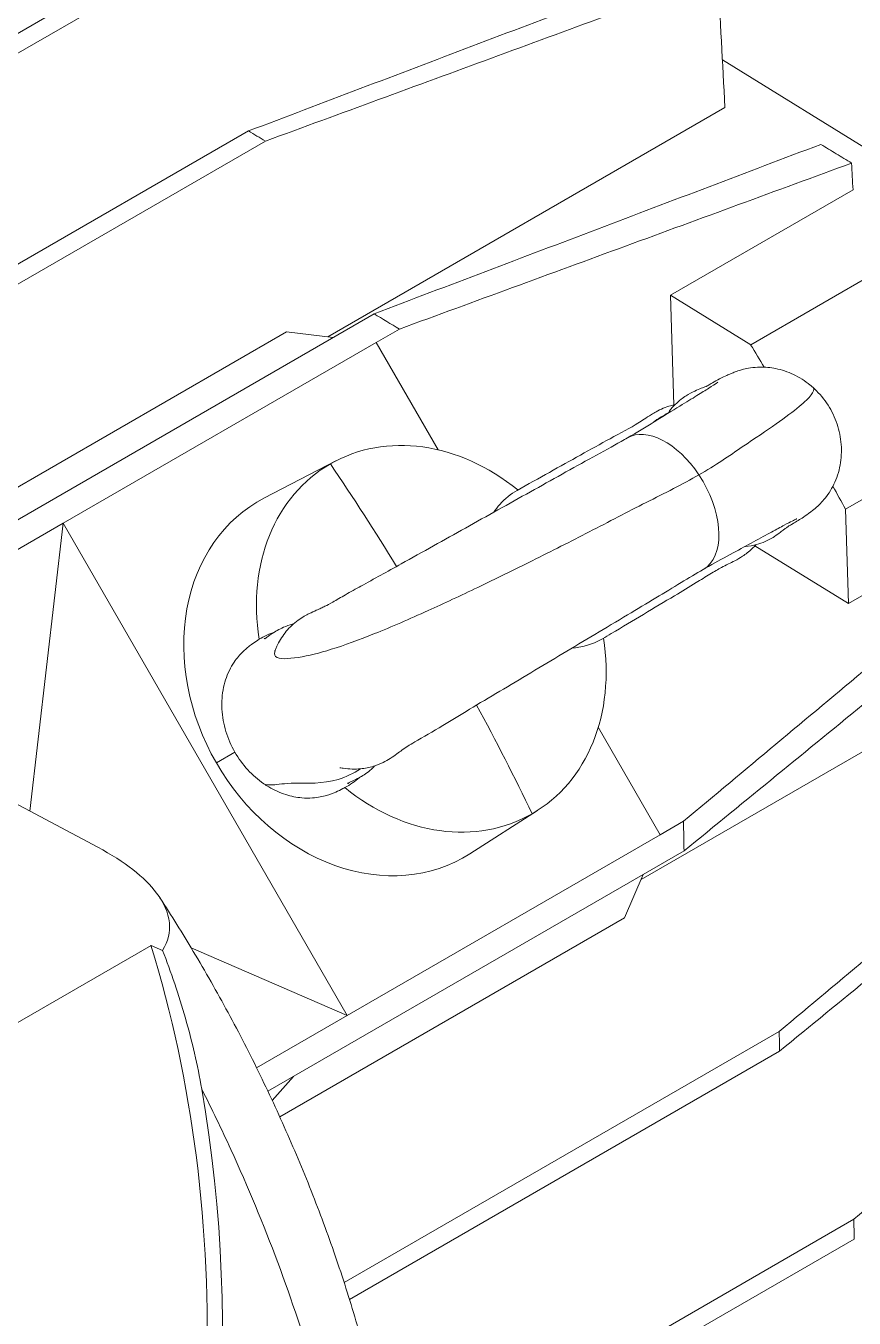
# Model space of a CAD drawing. Header units: millimetres. Extents: x -2122 to 22797, y 3569 to 89276.
# Drawn here: x 10950.6 to 11081.6, y 80718.7 to 80923 of the extents above; entities that cross this region are included whole.
import ezdxf

# ---------------------------------------------------------------- set-up
doc = ezdxf.new("R2010")
doc.units = ezdxf.units.MM
doc.header["$LTSCALE"] = 20
doc.layers.add('IA-TRAZ', color=8, linetype='Continuous', lineweight=5)

# ---------------------------------------------------------------- blocks, each defined once
blk = doc.blocks.new('A$C6cb7b9ed')
at = {"color": 0, "linetype": 'Continuous', "lineweight": 0, "extrusion": (2.77556e-16, 0.816497, 0.57735)}
for p, q in [((2321.44, 4864.05), (2496.2, 4964.95)), ((2329.21, 4865.39), (2498.89, 4963.35)), ((2590.97, 4951.11), (2630.8, 4926.5)), ((2591.37, 4943.62), (2528.57, 4907.36)), ((2433.05, 4891.98), (2516.03, 4939.89)), ((2435.64, 4890.32), (2518.71, 4938.28)), ((2582.76, 4913.93), (2611.63, 4930.59)), ((2595.45, 4906.09), (2630.8, 4926.5)), ((2582.76, 4913.93), (2595.45, 4906.09)), ((2582.76, 4913.93), (2583.28, 4896.57)), ((2447, 4859.66), (2535.9, 4910.99)), ((2460.43, 4872.57), (2522.03, 4908.14)), ((2522.03, 4908.14), (2529.43, 4907.26)), ((2536.23, 4906.45), (2539.9, 4908.57)), ((2536.23, 4906.45), (2486.73, 4877.87)), ((2546.03, 4889.47), (2536.23, 4906.45)), ((2610.45, 4880.11), (2645.8, 4900.52)), ((2529.83, 4887.72), (2518.56, 4881.88)), ((2639.76, 4881.87), (2610.89, 4865.2)), ((2610.45, 4880.11), (2610.89, 4865.2)), ((2448.09, 4855.56), (2486.73, 4877.87)), ((2481.48, 4832.38), (2486.73, 4877.87)), ((2486.73, 4877.87), (2531.66, 4800.06)), ((2596.12, 4874.32), (2610.89, 4865.2)), ((2578.11, 4821.55), (2640.91, 4857.81)), ((2492.21, 4826.66), (2449.77, 4849.27)), ((2581.15, 4828.64), (2571.35, 4845.62)), ((2513.89, 4841.68), (2510.96, 4839.99)), ((2561.73, 4832.46), (2551.03, 4825.62)), ((2581.15, 4828.64), (2584.82, 4830.76)), ((2531.66, 4800.06), (2581.15, 4828.64)), ((2519.11, 4788.09), (2584.91, 4826.08)), ((2575.51, 4815.5), (2578.45, 4822.35)), ((2575.51, 4815.5), (2520.99, 4784.02)), ((2500.62, 4811.15), (2469.97, 4793.45)), ((2502.44, 4810.36), (2500.62, 4811.15)), ((2531.66, 4800.06), (2506.98, 4810.75)), ((2517.32, 4791.79), (2531.66, 4800.06)), ((2531.16, 4757.83), (2599.96, 4797.55)), ((2532.01, 4755.17), (2600.01, 4794.43)), ((2519.8, 4786.62), (2523.16, 4790.43)), ((2538.99, 4725.84), (2611.76, 4767.85)), ((2539.43, 4722.94), (2611.81, 4764.72))]:
    blk.add_line(p, q, dxfattribs=at)
at = {"color": 0, "linetype": 'Continuous', "lineweight": 0, "extrusion": (2.53252e-16, 3.38511e-16, -1)}
blk.add_ellipse((2645.83, 4917.85), major_axis=(-135.82, 235.25), ratio=0.57735, start_param=0.071921, end_param=3.069672, dxfattribs=at)
at = {"color": 0, "linetype": 'Continuous', "lineweight": 0, "extrusion": (1.53385e-16, 3.44952e-16, -1)}
blk.add_ellipse((2423.1, 4789.26), major_axis=(180, -311.77), ratio=0.57735, start_param=-1.612475, end_param=-1.600967, dxfattribs=at)
at = {"color": 0, "linetype": 'Continuous', "lineweight": 0}
for centre, major_axis, ratio, start_param, end_param in [((2544.94, 4859.61), (-15.96, 27.65), 0.816497, -1.132906, 0), ((2544.94, 4859.61), (-15.96, 27.65), 0.816497, 0, 1.132929), ((2418.05, 4786.35), (-127.89, 221.52), 0.57735, -1.521298, -1.445662), ((2533.94, 4853.26), (-16.25, 28.15), 0.816497, -0.037041, 1.570796), ((2544.94, 4859.61), (15.96, -27.65), 0.816497, 0, 1.132908), ((2418.05, 4786.35), (-127.89, 221.52), 0.57735, -1.695931, -1.620293), ((2533.94, 4853.26), (16.25, -28.15), 0.816497, -1.570796, 0.037041), ((2544.94, 4859.61), (15.96, -27.65), 0.816497, -1.132942, 0), ((2390.04, 4733.19), (24.71, 168.36), 0.70886, -1.845094, -1.134643)]:
    blk.add_ellipse(centre, major_axis=major_axis, ratio=ratio, start_param=start_param, end_param=end_param, dxfattribs=at)
at = {"color": 0, "linetype": 'Continuous', "lineweight": 0, "extrusion": (8.1274e-17, 3.03319e-16, -1)}
blk.add_ellipse((2423.1, 4789.26), major_axis=(180, -311.77), ratio=0.57735, start_param=-1.540615, end_param=-1.529118, dxfattribs=at)
at = {"color": 0, "linetype": 'Continuous', "lineweight": 0, "extrusion": (7.10432e-17, 1.01786e-16, -1)}
blk.add_ellipse((2390.04, 4733.19), major_axis=(-24.22, -165.06), ratio=0.70886, start_param=-2.163506, end_param=-1.296499, dxfattribs=at)
at = {"color": 0, "linetype": 'Continuous', "lineweight": 0}
for points, knots in [([(2520.12, 5158.13), (2535.74, 5164.72), (2553.06, 5167.49), (2590.46, 5165.69), (2610.68, 5160.48), (2652.2, 5142.27), (2673.52, 5128.77), (2714.39, 5095.09), (2733.91, 5074.88), (2769.2, 5029.97), (2784.97, 5005.3), (2811.33, 4953.89), (2821.92, 4927.16), (2836.86, 4874.05), (2841.19, 4847.69), (2842.87, 4797.76), (2840.2, 4774.2), (2827.51, 4732.85), (2817.65, 4714.87), (2800.18, 4696.38), (2795.76, 4692.41), (2791.06, 4688.85)], [0.857319, 0.857319, 0.857319, 0.857319, 1.141035, 1.141035, 1.451262, 1.451262, 1.78138, 1.78138, 2.112838, 2.112838, 2.442405, 2.442405, 2.771531, 2.771531, 3.101998, 3.101998, 3.433922, 3.433922, 3.756301, 3.756301, 3.85507, 3.85507, 3.85507, 3.85507]), ([(2586.7, 4966.69), (2574.92, 4962.22), (2563.14, 4957.75), (2539.59, 4948.82), (2527.81, 4944.35), (2516.03, 4939.89)], [0, 0, 0, 0, 5.105793, 5.105793, 10.211586, 10.211586, 10.211586, 10.211586]), ([(2518.71, 4938.28), (2530.63, 4942.66), (2542.55, 4947.03), (2566.4, 4955.79), (2578.32, 4960.17), (2590.24, 4964.55)], [0.00001, 0.00001, 0.00001, 0.00001, 5.104776, 5.104776, 10.209631, 10.209631, 10.209631, 10.209631]), ([(2622.71, 4953.07), (2621.47, 4953.91), (2620.22, 4954.69), (2618.96, 4955.41), (2614.72, 4957.86), (2610.54, 4959.6), (2606.53, 4960.61)], [0.7242284, 0.7242284, 0.7242284, 0.7242284, 0.75, 0.75, 0.75, 0.8369893, 0.8369893, 0.8369893, 0.8369893]), ([(2606.54, 4937.77), (2594.77, 4933.31), (2582.99, 4928.84), (2559.44, 4919.91), (2547.67, 4915.45), (2535.9, 4910.99)], [0, 0, 0, 0, 5.104511, 5.104511, 10.209022, 10.209022, 10.209022, 10.209022]), ([(2611.41, 4934.81), (2610.59, 4935.3), (2609.78, 4935.8), (2608.16, 4936.79), (2607.35, 4937.28), (2606.54, 4937.77)], [-0.7037968, -0.7037968, -0.7037968, -0.7037968, -0.3511148, -0.3511148, 0, 0, 0, 0]), ([(2539.9, 4908.57), (2551.82, 4912.94), (2563.74, 4917.31), (2587.57, 4926.06), (2599.49, 4930.43), (2611.41, 4934.81)], [0.000015, 0.000015, 0.000015, 0.000015, 5.103374, 5.103374, 10.206878, 10.206878, 10.206878, 10.206878]), ([(2582.38, 4895.26), (2582.46, 4895.39), (2582.54, 4895.51), (2582.9, 4896), (2583.2, 4896.34), (2583.81, 4896.96), (2584.12, 4897.23), (2584.7, 4897.67), (2584.96, 4897.85), (2585.69, 4898.31), (2586.16, 4898.56), (2586.98, 4898.94), (2587.34, 4899.09), (2587.76, 4899.26), (2587.88, 4899.31), (2588.16, 4899.42), (2588.28, 4899.47), (2588.37, 4899.51), (2588.41, 4899.53), (2588.56, 4899.59), (2588.65, 4899.64), (2588.92, 4899.79), (2589.1, 4899.9), (2589.73, 4900.27), (2590.16, 4900.51), (2590.95, 4900.92), (2591.34, 4901.1), (2591.91, 4901.36), (2592.1, 4901.44), (2592.42, 4901.58), (2592.59, 4901.65), (2593.03, 4901.82), (2593.3, 4901.93), (2593.87, 4902.1), (2594.08, 4902.16), (2594.64, 4902.3), (2595.02, 4902.38), (2595.89, 4902.51), (2596.41, 4902.55), (2597.74, 4902.57), (2598.58, 4902.49), (2600.35, 4902.13), (2601.3, 4901.82), (2603.14, 4900.95), (2604.03, 4900.39), (2604.98, 4899.61), (2605.12, 4899.5), (2605.25, 4899.38)], [15.29458, 15.29458, 15.29458, 15.29458, 15.763051, 15.763051, 17.188121, 17.188121, 18.42154, 18.42154, 19.373916, 19.373916, 21.0037, 21.0037, 22.424602, 22.424602, 23.056993, 23.056993, 24.177911, 24.177911, 25.090136, 25.090136, 27.826829, 27.826829, 30.240636, 30.240636, 32.978429, 32.978429, 36.183873, 36.183873, 38.535667, 38.535667, 40.64531, 40.64531, 42.541934, 42.541934, 43.421856, 43.421856, 44.700296, 44.700296, 46.295892, 46.295892, 48.820568, 48.820568, 51.788014, 51.788014, 54.927116, 54.927116, 55.46342, 55.46342, 55.46342, 55.46342]), ([(2575.95, 4891.37), (2577.45, 4892.23), (2578.86, 4893.1), (2581.65, 4894.82), (2583.04, 4895.67), (2585.26, 4897.02), (2586.15, 4897.56), (2587.66, 4898.5), (2588.29, 4898.89), (2589.38, 4899.58), (2589.82, 4899.87), (2590.19, 4900.12), (2590.26, 4900.17), (2590.26, 4900.17)], [0, 0, 0, 0, 6.619753, 6.619753, 13.717399, 13.717399, 19.708486, 19.708486, 25.252616, 25.252616, 31.087261, 31.087261, 34.139641, 34.139641, 34.139641, 34.139641]), ([(2605.25, 4899.38), (2605.3, 4899.34), (2605.51, 4899.07), (2605.25, 4898.26), (2603.32, 4896.41), (2599.69, 4893.66), (2594.29, 4890.08), (2589.82, 4887), (2587.26, 4885.53)], [0.8587051, 0.8587051, 0.8587051, 0.8587051, 0.8636947, 0.8881684, 0.9143554, 0.9420089, 0.9707322, 1, 1, 1, 1]), ([(2605.25, 4899.38), (2606.08, 4898.65), (2606.82, 4897.81), (2608.07, 4895.99), (2608.58, 4894.99), (2609.35, 4892.92), (2609.61, 4891.84), (2609.84, 4889.65), (2609.82, 4888.54), (2609.5, 4886.4), (2609.2, 4885.35), (2608.35, 4883.45), (2607.8, 4882.56), (2606.97, 4881.53), (2606.72, 4881.25), (2606.19, 4880.7), (2605.92, 4880.46), (2605.54, 4880.14), (2605.41, 4880.03), (2605.09, 4879.78), (2604.95, 4879.68), (2604.55, 4879.37), (2604.19, 4879.11), (2603.3, 4878.51), (2602.63, 4878.11), (2601.78, 4877.62), (2601.61, 4877.53), (2601.42, 4877.41), (2601.36, 4877.37), (2601.25, 4877.3), (2601.22, 4877.27), (2601.12, 4877.19), (2601.06, 4877.15), (2600.89, 4877.01), (2600.76, 4876.91), (2600.41, 4876.64), (2600.19, 4876.47), (2599.65, 4876.08), (2599.33, 4875.86), (2598.6, 4875.41), (2598.18, 4875.19), (2597.3, 4874.8), (2596.83, 4874.62), (2595.79, 4874.34), (2595.21, 4874.24), (2594.61, 4874.2), (2594.57, 4874.2), (2594.53, 4874.2)], [0, 0, 0, 0, 3.310102, 3.310102, 6.622862, 6.622862, 9.929903, 9.929903, 13.224443, 13.224443, 16.454637, 16.454637, 19.554046, 19.554046, 20.826576, 20.826576, 22.490303, 22.490303, 23.848951, 23.848951, 26.25404, 26.25404, 29.935625, 29.935625, 34.122652, 34.122652, 37.394402, 37.394402, 38.96825, 38.96825, 40.14876, 40.14876, 40.750182, 40.750182, 41.66397, 41.66397, 42.739023, 42.739023, 44.017461, 44.017461, 45.408612, 45.408612, 46.909435, 46.909435, 48.718802, 48.718802, 48.833106, 48.833106, 48.833106, 48.833106]), ([(2558.52, 4883.08), (2560.23, 4884.04), (2561.94, 4884.98), (2565.28, 4886.85), (2566.92, 4887.76), (2570.11, 4889.55), (2571.68, 4890.42), (2574.84, 4892.13), (2576.49, 4892.99), (2577.94, 4893.89), (2578.26, 4894.1), (2578.95, 4894.56), (2579.32, 4894.81), (2579.98, 4895.22), (2580.23, 4895.37), (2580.85, 4895.71), (2581.23, 4895.9), (2582, 4896.22), (2582.4, 4896.35), (2583.01, 4896.51), (2583.24, 4896.56), (2583.46, 4896.6)], [0, 0, 0, 0, 5.919619, 5.919619, 11.83065, 11.83065, 17.759307, 17.759307, 24.138081, 24.138081, 25.925596, 25.925596, 27.596911, 27.596911, 28.527361, 28.527361, 29.769815, 29.769815, 31.037158, 31.037158, 31.74695, 31.74695, 31.74695, 31.74695]), ([(2520.29, 4857.9), (2520.33, 4858), (2520.38, 4858.1), (2520.49, 4858.35), (2520.57, 4858.52), (2520.83, 4859.05), (2521.04, 4859.42), (2521.73, 4860.49), (2522.27, 4861.14), (2523.2, 4862.02), (2523.55, 4862.3), (2524.22, 4862.78), (2524.54, 4862.99), (2525.11, 4863.32), (2525.37, 4863.46), (2526.03, 4863.8), (2526.43, 4863.97), (2527.05, 4864.24), (2527.3, 4864.35), (2527.72, 4864.54), (2527.9, 4864.63), (2528.49, 4864.93), (2528.91, 4865.15), (2529.97, 4865.76), (2530.65, 4866.16), (2532.17, 4867.04), (2532.99, 4867.49), (2535.86, 4869.07), (2537.98, 4870.23), (2541.86, 4872.39), (2543.58, 4873.35), (2546.96, 4875.24), (2548.64, 4876.17), (2552.04, 4878.07), (2553.77, 4879.03), (2557.2, 4880.94), (2558.92, 4881.9), (2562.3, 4883.79), (2563.98, 4884.72), (2567.28, 4886.57), (2568.91, 4887.47), (2572.07, 4889.2), (2573.58, 4890.02), (2575.31, 4891), (2575.64, 4891.19), (2575.95, 4891.37)], [0, 0, 0, 0, 0.329644, 0.329644, 0.858539, 0.858539, 2.132289, 2.132289, 4.667677, 4.667677, 6.009242, 6.009242, 7.139157, 7.139157, 8.048937, 8.048937, 9.567797, 9.567797, 10.887549, 10.887549, 12.387348, 12.387348, 14.678741, 14.678741, 17.707195, 17.707195, 21.090736, 21.090736, 29.34962, 29.34962, 35.501896, 35.501896, 41.331508, 41.331508, 47.236627, 47.236627, 53.131553, 53.131553, 59.038015, 59.038015, 65.021099, 65.021099, 70.98061, 70.98061, 72.363356, 72.363356, 72.363356, 72.363356]), ([(2587.26, 4885.53), (2584.71, 4884.05), (2579.05, 4881.28), (2570.12, 4876.59), (2561.08, 4872.02), (2552.44, 4867.78), (2543.97, 4863.81), (2536.1, 4860.4), (2529.1, 4857.82), (2524.01, 4856.56), (2520.05, 4856.25), (2520.1, 4857.44), (2520.29, 4857.9)], [0, 0, 0, 0, 0.0292678, 0.0579911, 0.0856446, 0.1118316, 0.1363053, 0.1643279, 0.1895917, 0.2124347, 0.2337375, 0.244014, 0.244014, 0.244014, 0.244014]), ([(2587.26, 4885.53), (2590.91, 4880.03), (2591.49, 4873.52), (2588.36, 4870.84), (2588.15, 4870.7), (2587.94, 4870.57)], [0.5, 0.5, 0.5, 0.5, 0.75, 0.75, 0.7665685, 0.7665685, 0.7665685, 0.7665685]), ([(2554.81, 4879.61), (2555.12, 4880.05), (2555.45, 4880.47), (2556.6, 4881.76), (2557.5, 4882.51), (2558.52, 4883.08)], [-0.688974, -0.688974, -0.688974, -0.688974, -0.4829665, -0.4829665, -0.0148931, -0.0148931, -0.0148931, -0.0148931]), ([(2643.3, 4879.57), (2633.55, 4871.43), (2623.81, 4863.3), (2604.31, 4847.03), (2594.57, 4838.9), (2584.82, 4830.76)], [0, 0, 0, 0, 5.10353, 5.10353, 10.20706, 10.20706, 10.20706, 10.20706]), ([(2602.74, 4878.58), (2602.74, 4878.58), (2602.7, 4878.56), (2602.53, 4878.48), (2602.31, 4878.37), (2601.69, 4878.06), (2601.26, 4877.83), (2600.18, 4877.27), (2599.5, 4876.9), (2597.9, 4876.04), (2596.95, 4875.52), (2594.9, 4874.4), (2593.8, 4873.8), (2591.41, 4872.51), (2590.12, 4871.81), (2588.5, 4870.9), (2588.22, 4870.74), (2587.94, 4870.57)], [16.830975, 16.830975, 16.830975, 16.830975, 18.794139, 18.794139, 22.607872, 22.607872, 27.115287, 27.115287, 32.481286, 32.481286, 38.368293, 38.368293, 43.833583, 43.833583, 49.803576, 49.803576, 51.046622, 51.046622, 51.046622, 51.046622]), ([(2596.24, 4874.46), (2596.07, 4874.27), (2595.89, 4874.07), (2595.45, 4873.64), (2595.18, 4873.41), (2594.67, 4873.01), (2594.42, 4872.83), (2593.76, 4872.4), (2593.34, 4872.16), (2592.59, 4871.76), (2592.25, 4871.6), (2591.54, 4871.25), (2591.18, 4871.07), (2590.31, 4870.61), (2589.68, 4870.23), (2588.31, 4869.4), (2587.57, 4868.95), (2585.72, 4867.81), (2584.58, 4867.11), (2581.82, 4865.46), (2580.17, 4864.48), (2576.82, 4862.48), (2575.12, 4861.46), (2572.95, 4860.16), (2572.49, 4859.89), (2572.04, 4859.62)], [1.73926, 1.73926, 1.73926, 1.73926, 2.546763, 2.546763, 3.621973, 3.621973, 4.511715, 4.511715, 6.00999, 6.00999, 7.382182, 7.382182, 9.183333, 9.183333, 12.146188, 12.146188, 15.206687, 15.206687, 19.67622, 19.67622, 25.796667, 25.796667, 31.872931, 31.872931, 33.468923, 33.468923, 33.468923, 33.468923]), ([(2584.91, 4826.08), (2594.67, 4834.05), (2604.42, 4842.01), (2623.93, 4857.94), (2633.68, 4865.91), (2643.43, 4873.87)], [0.000039, 0.000039, 0.000039, 0.000039, 5.104429, 5.104429, 10.208927, 10.208927, 10.208927, 10.208927]), ([(2587.94, 4870.57), (2586.82, 4869.93), (2585.65, 4869.23), (2583.16, 4867.71), (2581.82, 4866.9), (2579, 4865.2), (2577.49, 4864.3), (2574.27, 4862.38), (2572.55, 4861.35), (2569.13, 4859.3), (2567.43, 4858.29), (2564.04, 4856.26), (2562.35, 4855.25), (2559.01, 4853.26), (2557.37, 4852.27), (2554.13, 4850.34), (2552.53, 4849.39), (2549.54, 4847.59), (2548.14, 4846.73), (2545.24, 4844.98), (2543.63, 4844.05), (2541.46, 4842.79), (2540.9, 4842.45), (2540.07, 4841.84), (2539.8, 4841.64), (2539.19, 4841.19), (2538.83, 4840.95), (2538.09, 4840.48), (2537.71, 4840.26), (2536.82, 4839.83), (2536.32, 4839.63), (2535.13, 4839.26), (2534.45, 4839.13), (2533.32, 4839.02), (2532.88, 4839.01), (2531.97, 4839.03), (2531.49, 4839.08), (2530.89, 4839.16), (2530.75, 4839.18), (2530.62, 4839.21), (2530.59, 4839.21), (2530.56, 4839.22), (2530.55, 4839.22), (2530.53, 4839.22), (2530.52, 4839.22), (2530.51, 4839.23), (2530.5, 4839.23), (2530.5, 4839.23)], [0, 0, 0, 0, 4.90747, 4.90747, 10.048936, 10.048936, 15.565449, 15.565449, 21.674358, 21.674358, 27.598531, 27.598531, 33.512861, 33.512861, 39.40032, 39.40032, 45.34724, 45.34724, 51.029797, 51.029797, 57.390805, 57.390805, 61.742447, 61.742447, 63.22257, 63.22257, 64.648767, 64.648767, 65.987314, 65.987314, 67.605854, 67.605854, 69.719416, 69.719416, 71.044011, 71.044011, 72.46361, 72.46361, 72.870927, 72.870927, 72.95309, 72.95309, 73.014651, 73.014651, 73.076419, 73.076419, 73.136214, 73.136214, 73.136214, 73.136214]), ([(2518.61, 4859.59), (2518.61, 4859.59), (2518.62, 4859.6), (2518.65, 4859.63), (2518.7, 4859.66), (2518.87, 4859.79), (2519.01, 4859.89), (2519.35, 4860.14), (2519.56, 4860.29), (2520.03, 4860.6), (2520.3, 4860.77), (2520.9, 4861.11), (2521.24, 4861.28), (2522.03, 4861.62), (2522.49, 4861.78), (2523.02, 4861.92), (2523.08, 4861.94), (2523.15, 4861.96)], [23.679012, 23.679012, 23.679012, 23.679012, 24.08088, 24.08088, 24.806694, 24.806694, 25.817259, 25.817259, 26.804823, 26.804823, 27.809555, 27.809555, 28.943969, 28.943969, 30.392245, 30.392245, 30.596315, 30.596315, 30.596315, 30.596315]), ([(2518.46, 4836.69), (2517.54, 4837.33), (2516.68, 4838.08), (2515.14, 4839.76), (2514.45, 4840.7), (2513.29, 4842.73), (2512.81, 4843.83), (2512.12, 4846.11), (2511.9, 4847.3), (2511.78, 4849.65), (2511.86, 4850.82), (2512.32, 4853), (2512.7, 4854.03), (2513.42, 4855.4), (2513.68, 4855.81), (2514.16, 4856.49), (2514.39, 4856.76), (2514.9, 4857.34), (2515.18, 4857.61), (2515.59, 4857.99), (2515.75, 4858.12), (2516.12, 4858.42), (2516.31, 4858.56), (2516.81, 4858.92), (2517.11, 4859.12), (2517.44, 4859.34)], [0, 0, 0, 0, 3.376342, 3.376342, 6.833565, 6.833565, 10.396372, 10.396372, 13.978768, 13.978768, 17.451135, 17.451135, 20.712187, 20.712187, 22.21001, 22.21001, 23.38179, 23.38179, 24.99974, 24.99974, 26.351661, 26.351661, 28.616288, 28.616288, 32.698099, 32.698099, 32.698099, 32.698099]), ([(2518.5, 4859.61), (2518.5, 4859.61), (2518.5, 4859.61), (2518.51, 4859.62), (2518.61, 4859.66), (2518.75, 4859.71), (2518.78, 4859.73), (2518.81, 4859.74)], [13.595313, 13.595313, 13.595313, 13.595313, 13.693677, 13.693677, 15.922144, 15.922144, 16.676676, 16.676676, 16.676676, 16.676676]), ([(2520.17, 4857.59), (2520.17, 4857.59), (2520.17, 4857.59), (2520.17, 4857.59), (2520.17, 4857.59), (2520.17, 4857.6), (2520.18, 4857.61), (2520.18, 4857.63), (2520.19, 4857.65), (2520.21, 4857.7), (2520.22, 4857.73), (2520.26, 4857.81), (2520.28, 4857.86), (2520.29, 4857.9)], [3.1585386, 3.1585386, 3.1585386, 3.1585386, 3.158813, 3.158813, 3.2326558, 3.2326558, 3.3061784, 3.3061784, 3.3795696, 3.3795696, 3.5273561, 3.5273561, 3.678301, 3.678301, 3.678301, 3.678301]), ([(2658.47, 4846.37), (2648.72, 4838.23), (2638.96, 4830.1), (2619.46, 4813.83), (2609.71, 4805.69), (2599.96, 4797.55)], [0, 0, 0, 0, 5.10487, 5.10487, 10.20974, 10.20974, 10.20974, 10.20974]), ([(2600.01, 4794.43), (2609.77, 4802.4), (2619.52, 4810.36), (2639.04, 4826.3), (2648.8, 4834.26), (2658.55, 4842.23)], [0.000021, 0.000021, 0.000021, 0.000021, 5.105751, 5.105751, 10.211537, 10.211537, 10.211537, 10.211537]), ([(2533.74, 4839.06), (2532.62, 4838.34), (2529.03, 4836.55), (2522.78, 4836.97), (2519.7, 4836.39), (2518.7, 4836.54), (2518.46, 4836.69)], [0.26732374, 0.26732374, 0.26732374, 0.26732374, 0.28061892, 0.30777636, 0.33350048, 0.35733288, 0.35733288, 0.35733288, 0.35733288]), ([(2536.06, 4839.55), (2535.95, 4839.44), (2535.84, 4839.33), (2535.41, 4838.93), (2535.08, 4838.66), (2534.47, 4838.21), (2534.19, 4838.03), (2533.7, 4837.73), (2533.48, 4837.61), (2532.93, 4837.32), (2532.59, 4837.16), (2532.12, 4836.96), (2531.95, 4836.89), (2531.76, 4836.8), (2531.71, 4836.78), (2531.71, 4836.78)], [30.574815, 30.574815, 30.574815, 30.574815, 31.048611, 31.048611, 32.318681, 32.318681, 33.326042, 33.326042, 34.112486, 34.112486, 35.423798, 35.423798, 36.472408, 36.472408, 37.371882, 37.371882, 37.371882, 37.371882]), ([(2530.97, 4835.93), (2530.59, 4835.74), (2530.24, 4835.57), (2529.5, 4835.24), (2529.14, 4835.08), (2528.11, 4834.77), (2527.76, 4834.68), (2527, 4834.54), (2526.58, 4834.48), (2525.6, 4834.41), (2525.03, 4834.42), (2523.62, 4834.54), (2522.77, 4834.72), (2521, 4835.28), (2520.09, 4835.69), (2518.97, 4836.36), (2518.72, 4836.52), (2518.46, 4836.69)], [0, 0, 0, 0, 4.418523, 4.418523, 8.079852, 8.079852, 9.492718, 9.492718, 10.852176, 10.852176, 12.597266, 12.597266, 15.190629, 15.190629, 18.17589, 18.17589, 19.094825, 19.094825, 19.094825, 19.094825]), ([(2531.99, 4836.9), (2531.93, 4836.86), (2531.85, 4836.8), (2531.76, 4836.73), (2531.73, 4836.71), (2531.73, 4836.71)], [44.408465, 44.408465, 44.408465, 44.408465, 46.160322, 46.160322, 47.496861, 47.496861, 47.496861, 47.496861]), ([(2492.21, 4826.66), (2496.49, 4824.39), (2499.63, 4821.93), (2502.63, 4817.94), (2503.37, 4816.35), (2503.67, 4813.27), (2503.36, 4811.79), (2502.44, 4810.36)], [0.000001, 0.000001, 0.000001, 0.000001, 1.922444, 1.922444, 3.059819, 3.059819, 4.071033, 4.071033, 4.071033, 4.071033]), ([(2502.04, 4818.67), (2503.85, 4815.89), (2505.6, 4813.06), (2509.21, 4807.02), (2511.04, 4803.79), (2514.57, 4797.26), (2516.26, 4793.96), (2519.5, 4787.31), (2521.05, 4783.95), (2523.99, 4777.21), (2525.39, 4773.81), (2528.02, 4767), (2529.25, 4763.58), (2531.55, 4756.73), (2532.61, 4753.3), (2534.56, 4746.46), (2535.45, 4743.03), (2537.05, 4736.21), (2537.76, 4732.81), (2538.98, 4726.05), (2539.5, 4722.69), (2540.34, 4716.02), (2540.67, 4712.7), (2541.08, 4706.65), (2541.2, 4703.89), (2541.24, 4701.17)], [0, 0, 0, 0, 10.005226, 10.005226, 21.135581, 21.135581, 32.259868, 32.259868, 43.383929, 43.383929, 54.51135, 54.51135, 65.656896, 65.656896, 76.816886, 76.816886, 88.009115, 88.009115, 99.230641, 99.230641, 110.489366, 110.489366, 121.794466, 121.794466, 131.409546, 131.409546, 131.409546, 131.409546]), ([(2670.29, 4816.67), (2660.54, 4808.53), (2650.78, 4800.4), (2631.27, 4784.12), (2621.52, 4775.99), (2611.76, 4767.85)], [0, 0, 0, 0, 5.105932, 5.105932, 10.211863, 10.211863, 10.211863, 10.211863]), ([(2502.44, 4810.36), (2503.8, 4806.89), (2505.02, 4803.31), (2507.11, 4795.99), (2507.98, 4792.24), (2508.65, 4788.44)], [-2.34411, -2.34411, -2.34411, -2.34411, -1.17226, -1.17226, 0, 0, 0, 0]), ([(2508.65, 4788.44), (2510.24, 4785.27), (2511.78, 4782.08), (2513.25, 4778.87), (2515.95, 4772.96), (2518.43, 4767), (2520.66, 4761.02), (2522.9, 4755.04), (2524.88, 4749.05), (2526.61, 4743.09), (2528.34, 4737.14), (2529.8, 4731.23), (2530.99, 4725.4), (2532.18, 4719.57), (2533.1, 4713.83), (2533.74, 4708.22), (2534.37, 4702.61), (2534.73, 4697.14), (2534.8, 4691.84)], [2.780209, 2.780209, 2.780209, 2.780209, 2.8498142, 2.8498142, 2.8498142, 2.977983, 2.977983, 2.977983, 3.1061519, 3.1061519, 3.1061519, 3.2343208, 3.2343208, 3.2343208, 3.3624896, 3.3624896, 3.3624896, 3.4906585, 3.4906585, 3.4906585, 3.4906585])]:
    blk.add_open_spline(points, degree=3, knots=knots, dxfattribs=at)
for points in [[(2590.24, 4964.55), (2590.62, 4957.57), (2591, 4950.6), (2591.37, 4943.62)], [(2516.03, 4939.89), (2516.92, 4939.35), (2517.82, 4938.82), (2518.71, 4938.28)], [(2518.71, 4938.28), (2518.71, 4938.28), (2518.71, 4938.28), (2518.71, 4938.28)], [(2611.41, 4934.81), (2611.48, 4933.4), (2611.55, 4932), (2611.63, 4930.59)], [(2535.9, 4910.99), (2537.23, 4910.18), (2538.57, 4909.37), (2539.9, 4908.57)], [(2539.9, 4908.57), (2539.9, 4908.57), (2539.9, 4908.57), (2539.9, 4908.57)], [(2580.09, 4893.85), (2580.79, 4894.41), (2581.58, 4894.89), (2582.41, 4895.32)], [(2575.95, 4891.37), (2578.97, 4893.11), (2583.86, 4890.66), (2587.26, 4885.53)], [(2517.73, 4859.53), (2518.51, 4860), (2519.34, 4860.39), (2520.2, 4860.7)], [(2517.44, 4859.34), (2517.53, 4859.41), (2517.63, 4859.47), (2517.73, 4859.53)], [(2572.04, 4859.62), (2570.35, 4858.61), (2568.57, 4858.26), (2567.19, 4858.15)], [(2533.53, 4837.64), (2532.87, 4837.08), (2532.12, 4836.55), (2531.27, 4836.08)], [(2531.27, 4836.08), (2531.17, 4836.03), (2531.07, 4835.98), (2530.97, 4835.93)], [(2584.82, 4830.76), (2584.85, 4829.2), (2584.88, 4827.64), (2584.91, 4826.08)], [(2599.96, 4797.55), (2599.98, 4796.51), (2599.99, 4795.47), (2600.01, 4794.43)], [(2611.76, 4767.85), (2611.78, 4766.81), (2611.79, 4765.77), (2611.81, 4764.72)]]:
    blk.add_open_spline(points, degree=3, dxfattribs=at)

msp = doc.modelspace()

# ---------------------------------------------------------------- block references
at = {"layer": 'IA-TRAZ'}
msp.add_blockref('A$C6cb7b9ed', (8469.77, 75966.46, 10192.11), dxfattribs=at)

doc.saveas('drawing.dxf')
